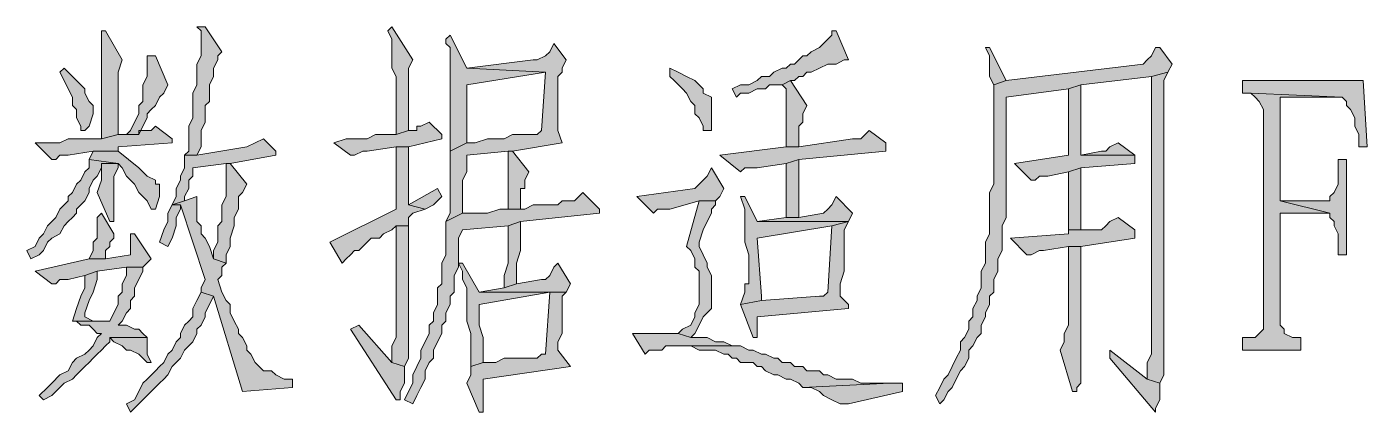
# Model space of a CAD drawing. Header units: inches. Extents: x 20 to 409, y 5 to 283.
# Drawn here: x 366.11 to 379.78, y 27.28 to 31.22 of the extents above; entities that cross this region are included whole.
import ezdxf

# ---------------------------------------------------------------- set-up
doc = ezdxf.new("R2010")
doc.units = ezdxf.units.IN
doc.header["$MEASUREMENT"] = 0
doc.layers.add('C00-00-00', color=7, linetype='Continuous')

msp = doc.modelspace()

# ---------------------------------------------------------------- hatches: boundary and pattern name
at = {"layer": 'C00-00-00'}
h = msp.add_hatch(color=0, dxfattribs=at)
h.dxf.hatch_style = 2
h.paths.add_polyline_path([(367.928, 31.217), (367.843, 31.217), (367.886, 31.175), (367.886, 30.921), (367.843, 30.836), (367.843, 30.625), (367.801, 30.54), (367.801, 30.286), (367.759, 30.201), (367.759, 29.947), (367.716, 29.905), (367.843, 29.905), (367.886, 29.99), (367.886, 30.159), (367.928, 30.244), (367.928, 30.328), (367.928, 30.413), (367.97, 30.455), (367.97, 30.625), (368.013, 30.709), (368.013, 30.794), (368.055, 30.879), (368.055, 30.921), (368.097, 30.963)])
h = msp.add_hatch(color=0, dxfattribs=at)
h.dxf.hatch_style = 2
h.paths.add_polyline_path([(369.833, 31.217), (369.791, 31.175), (369.833, 31.09), (369.833, 30.794), (369.875, 30.709), (369.875, 30.117), (370.002, 30.159), (370.002, 30.752), (370.002, 30.794), (370.045, 30.879)])
h = msp.add_hatch(color=0, dxfattribs=at)
h.dxf.hatch_style = 2
h.paths.add_polyline_path([(366.912, 31.175), (366.87, 31.175), (366.87, 31.09), (366.87, 30.074), (367.039, 30.117), (367.039, 30.625), (367.039, 30.709), (367.039, 30.752), (367.081, 30.879)])
h = msp.add_hatch(color=0, dxfattribs=at)
h.dxf.hatch_style = 2
h.paths.add_polyline_path([(370.426, 31.133), (370.383, 31.09), (370.383, 31.048), (370.426, 31.006), (370.426, 29.947), (370.595, 30.032), (370.595, 30.625), (371.399, 30.752), (370.595, 30.794)])
h = msp.add_hatch(color=0, dxfattribs=at)
h.dxf.hatch_style = 2
h.paths.add_polyline_path([(371.484, 31.048), (371.442, 30.963), (371.399, 30.921), (371.315, 30.879), (371.272, 30.879), (370.595, 30.794), (371.399, 30.752), (371.357, 30.159), (371.315, 30.117), (371.061, 30.117), (370.976, 30.074), (370.807, 30.074), (370.68, 30.032), (370.595, 30.032), (370.426, 29.947), (370.426, 29.651), (370.426, 29.566), (370.426, 29.312), (370.383, 29.228), (370.553, 29.312), (370.553, 29.651), (370.595, 29.736), (370.595, 29.905), (371.018, 29.947), (371.061, 29.947), (371.569, 30.032), (371.526, 30.159), (371.526, 30.709), (371.569, 30.752), (371.569, 30.794), (371.611, 30.879)])
h = msp.add_hatch(color=0, dxfattribs=at)
h.dxf.hatch_style = 2
h.paths.add_polyline_path([(374.363, 31.175), (374.32, 31.175), (374.32, 31.133), (374.278, 31.09), (374.236, 31.048), (374.193, 31.006), (374.109, 30.963), (374.066, 30.921), (374.024, 30.921), (373.982, 30.879), (373.939, 30.836), (373.897, 30.836), (373.855, 30.794), (373.812, 30.794), (373.728, 30.752), (373.685, 30.709), (373.601, 30.709), (373.558, 30.667), (373.474, 30.625), (373.389, 30.625), (373.304, 30.582), (373.347, 30.498), (373.389, 30.54), (373.474, 30.54), (373.558, 30.582), (373.643, 30.582), (373.685, 30.625), (373.812, 30.625), (373.897, 30.667), (373.939, 30.667), (373.982, 30.709), (374.024, 30.709), (374.066, 30.752), (374.109, 30.752), (374.193, 30.794), (374.278, 30.836), (374.363, 30.836), (374.447, 30.879), (374.49, 30.879)])
h = msp.add_hatch(color=0, dxfattribs=at)
h.dxf.hatch_style = 2
h.paths.add_polyline_path([(367.335, 30.921), (367.335, 30.709), (367.293, 30.625), (367.293, 30.455), (367.251, 30.413), (367.251, 30.328), (367.208, 30.244), (367.166, 30.159), (367.124, 30.117), (367.251, 30.117), (367.293, 30.201), (367.335, 30.286), (367.335, 30.328), (367.378, 30.371), (367.42, 30.413), (367.462, 30.498), (367.505, 30.54), (367.547, 30.625), (367.42, 30.921)])
h = msp.add_hatch(color=0, dxfattribs=at)
h.dxf.hatch_style = 2
h.paths.add_polyline_path([(377.665, 31.006), (377.622, 31.006), (377.58, 30.921), (377.538, 30.879), (377.495, 30.836), (376.098, 30.667), (375.971, 30.625), (375.971, 29.609), (375.929, 29.524), (375.929, 29.185), (375.929, 29.101), (375.887, 29.016), (375.887, 28.804), (375.844, 28.72), (375.844, 28.55), (375.802, 28.466), (375.802, 28.423), (375.76, 28.339), (375.76, 28.254), (375.717, 28.212), (375.717, 28.127), (375.675, 28.042), (375.633, 28), (375.633, 27.915), (375.59, 27.831), (375.548, 27.746), (375.506, 27.661), (375.463, 27.619), (375.421, 27.534), (375.379, 27.45), (375.421, 27.365), (375.463, 27.407), (375.506, 27.492), (375.548, 27.534), (375.59, 27.619), (375.633, 27.704), (375.675, 27.746), (375.717, 27.831), (375.717, 27.915), (375.76, 27.958), (375.802, 28.042), (375.844, 28.085), (375.844, 28.169), (375.887, 28.254), (375.887, 28.296), (375.929, 28.381), (375.929, 28.466), (375.971, 28.508), (375.971, 28.635), (376.014, 28.72), (376.014, 28.847), (376.056, 28.931), (376.056, 29.185), (376.098, 29.27), (376.098, 30.498), (376.733, 30.582), (376.86, 30.625), (377.58, 30.709), (377.749, 30.752), (377.792, 30.836)])
h = msp.add_hatch(color=0, dxfattribs=at)
h.dxf.hatch_style = 2
h.paths.add_polyline_path([(375.929, 31.006), (375.887, 31.006), (375.929, 30.921), (375.929, 30.709), (375.971, 30.625), (376.098, 30.667)])
h = msp.add_hatch(color=0, dxfattribs=at)
h.dxf.hatch_style = 2
h.paths.add_polyline_path([(366.489, 30.794), (366.446, 30.752), (366.489, 30.667), (366.531, 30.582), (366.573, 30.498), (366.573, 30.413), (366.616, 30.371), (366.616, 30.286), (366.658, 30.201), (366.658, 30.159), (366.7, 30.159), (366.743, 30.201), (366.785, 30.328), (366.785, 30.413), (366.743, 30.455), (366.7, 30.54), (366.7, 30.582), (366.658, 30.625), (366.616, 30.667), (366.573, 30.709)])
h = msp.add_hatch(color=0, dxfattribs=at)
h.dxf.hatch_style = 2
h.paths.add_polyline_path([(372.669, 30.794), (372.669, 30.709), (372.712, 30.667), (372.796, 30.582), (372.839, 30.54), (372.881, 30.455), (372.923, 30.413), (372.923, 30.328), (372.966, 30.286), (373.008, 30.201), (373.008, 30.159), (373.093, 30.159), (373.093, 30.498), (373.008, 30.54), (373.008, 30.582), (372.966, 30.625), (372.923, 30.667), (372.839, 30.709), (372.754, 30.752)])
h = msp.add_hatch(color=0, dxfattribs=at)
h.dxf.hatch_style = 2
h.paths.add_polyline_path([(373.897, 30.667), (373.812, 30.625), (373.855, 30.582), (373.855, 29.99), (373.982, 29.99), (373.982, 30.201), (374.024, 30.244), (374.024, 30.328), (374.066, 30.413)])
h = msp.add_hatch(color=0, dxfattribs=at)
h.dxf.hatch_style = 2
h.paths.add_polyline_path([(377.749, 30.752), (377.58, 30.709), (377.58, 27.873), (377.538, 27.788), (377.538, 27.619), (377.665, 27.577), (377.707, 27.661), (377.707, 29.736), (377.707, 29.82), (377.707, 30.667)])
h = msp.add_hatch(color=0, dxfattribs=at)
h.dxf.hatch_style = 2
h.paths.add_polyline_path([(379.739, 30.667), (378.511, 30.667), (378.511, 30.54), (378.596, 30.54), (379.527, 30.498), (379.57, 30.455), (379.57, 30.413), (379.612, 30.371), (379.654, 30.286), (379.654, 30.201), (379.697, 30.117), (379.697, 29.99), (379.781, 29.99)])
h = msp.add_hatch(color=0, dxfattribs=at)
h.dxf.hatch_style = 2
h.paths.add_polyline_path([(376.86, 30.625), (376.733, 30.582), (376.733, 29.905), (376.183, 29.82), (376.352, 29.651), (376.395, 29.651), (376.437, 29.693), (376.522, 29.693), (376.733, 29.736), (376.86, 29.778), (377.411, 29.82), (377.411, 29.905), (376.86, 29.905)])
h = msp.add_hatch(color=0, dxfattribs=at)
h.dxf.hatch_style = 2
h.paths.add_polyline_path([(378.596, 30.54), (378.638, 30.498), (378.681, 30.455), (378.723, 30.371), (378.723, 28.127), (378.681, 28.085), (378.638, 28.042), (378.511, 28.042), (378.511, 27.915), (379.104, 27.915), (379.104, 28.042), (379.019, 28.042), (378.935, 28.085), (378.935, 28.127), (378.892, 28.169), (378.892, 29.312), (379.4, 29.312), (378.892, 29.439), (378.892, 30.498), (379.527, 30.498)])
h = msp.add_hatch(color=0, dxfattribs=at)
h.dxf.hatch_style = 2
h.paths.add_polyline_path([(370.214, 30.244), (370.129, 30.201), (370.087, 30.201), (370.087, 30.159), (370.002, 30.159), (369.875, 30.117), (369.664, 30.117), (369.579, 30.074), (369.367, 30.074), (369.24, 30.032), (369.41, 29.905), (369.452, 29.905), (369.537, 29.947), (369.579, 29.947), (369.875, 29.99), (370.002, 29.99), (370.341, 30.074), (370.341, 30.117)])
h = msp.add_hatch(color=0, dxfattribs=at)
h.dxf.hatch_style = 2
h.paths.add_polyline_path([(367.42, 30.201), (367.378, 30.159), (367.251, 30.159), (367.251, 30.117), (367.039, 30.117), (366.87, 30.074), (366.531, 30.074), (366.446, 30.032), (366.192, 30.032), (366.362, 29.863), (366.404, 29.863), (366.446, 29.905), (366.531, 29.905), (366.785, 29.947), (367.039, 29.947), (367.039, 29.99), (367.589, 30.032), (367.589, 30.074)])
h = msp.add_hatch(color=0, dxfattribs=at)
h.dxf.hatch_style = 2
h.paths.add_polyline_path([(374.701, 30.159), (374.659, 30.117), (374.617, 30.074), (374.532, 30.074), (373.982, 29.99), (373.855, 29.99), (373.177, 29.905), (373.389, 29.736), (373.431, 29.778), (373.558, 29.778), (373.855, 29.82), (373.982, 29.863), (374.871, 29.947), (374.871, 30.032)])
h = msp.add_hatch(color=0, dxfattribs=at)
h.dxf.hatch_style = 2
h.paths.add_polyline_path([(367.039, 29.947), (366.785, 29.947), (366.743, 29.863), (367.039, 29.82), (367.081, 29.778), (367.124, 29.693), (367.166, 29.651), (367.208, 29.609), (367.251, 29.524), (367.293, 29.482), (367.335, 29.439), (367.378, 29.355), (367.42, 29.355), (367.462, 29.482), (367.462, 29.609), (367.42, 29.609), (367.42, 29.651), (367.335, 29.693), (367.251, 29.778)])
h = msp.add_hatch(color=0, dxfattribs=at)
h.dxf.hatch_style = 2
h.paths.add_polyline_path([(368.521, 30.074), (368.436, 30.032), (368.351, 29.99), (367.843, 29.905), (367.716, 29.905), (367.716, 29.863), (367.716, 29.778), (367.674, 29.693), (367.674, 29.651), (367.632, 29.566), (367.632, 29.482), (367.589, 29.397), (367.716, 29.439), (367.716, 29.482), (367.759, 29.566), (367.759, 29.651), (367.801, 29.693), (367.801, 29.778), (368.14, 29.82), (368.182, 29.82), (368.648, 29.905), (368.648, 29.947)])
h = msp.add_hatch(color=0, dxfattribs=at)
h.dxf.hatch_style = 2
h.paths.add_polyline_path([(370.002, 29.99), (369.875, 29.99), (369.875, 29.355), (369.198, 29.016), (369.325, 28.804), (369.367, 28.847), (369.41, 28.889), (369.452, 28.931), (369.494, 28.931), (369.537, 28.974), (369.579, 29.016), (369.621, 29.058), (369.706, 29.058), (369.748, 29.101), (369.833, 29.143), (369.875, 29.185), (370.002, 29.185), (370.002, 29.27), (370.045, 29.312), (370.172, 29.355), (370.002, 29.397), (370.002, 29.524), (370.002, 29.609)])
h = msp.add_hatch(color=0, dxfattribs=at)
h.dxf.hatch_style = 2
h.paths.add_polyline_path([(371.061, 29.947), (371.018, 29.947), (371.018, 29.863), (371.018, 29.355), (371.145, 29.355), (371.145, 29.566), (371.188, 29.566), (371.188, 29.651), (371.23, 29.736)])
h = msp.add_hatch(color=0, dxfattribs=at)
h.dxf.hatch_style = 2
h.paths.add_polyline_path([(377.241, 30.032), (377.157, 29.99), (377.114, 29.947), (377.072, 29.947), (376.86, 29.905), (377.411, 29.905)])
h = msp.add_hatch(color=0, dxfattribs=at)
h.dxf.hatch_style = 2
h.paths.add_polyline_path([(366.743, 29.863), (366.743, 29.778), (366.7, 29.736), (366.658, 29.651), (366.616, 29.609), (366.573, 29.524), (366.531, 29.482), (366.531, 29.439), (366.489, 29.397), (366.446, 29.355), (366.404, 29.27), (366.362, 29.228), (366.319, 29.185), (366.277, 29.101), (366.235, 29.058), (366.192, 28.974), (366.108, 28.931), (366.15, 28.847), (366.235, 28.889), (366.277, 28.931), (366.319, 29.016), (366.362, 29.058), (366.446, 29.101), (366.489, 29.185), (366.531, 29.228), (366.573, 29.27), (366.616, 29.312), (366.616, 29.355), (366.658, 29.397), (366.7, 29.439), (366.743, 29.524), (366.743, 29.566), (366.785, 29.651), (366.827, 29.693), (366.87, 29.778), (366.87, 29.82), (367.039, 29.82)])
h = msp.add_hatch(color=0, dxfattribs=at)
h.dxf.hatch_style = 2
h.paths.add_polyline_path([(367.039, 29.82), (366.87, 29.82), (366.87, 29.778), (366.87, 29.651), (366.827, 29.524), (366.954, 29.228), (366.997, 29.228), (366.997, 29.27), (366.997, 29.693), (367.039, 29.778)])
h = msp.add_hatch(color=0, dxfattribs=at)
h.dxf.hatch_style = 2
h.paths.add_polyline_path([(368.182, 29.82), (368.14, 29.82), (368.14, 29.736), (368.14, 29.482), (368.097, 29.397), (368.097, 29.228), (368.055, 29.185), (368.055, 29.016), (368.013, 28.931), (368.013, 28.847), (368.14, 28.804), (368.14, 28.889), (368.182, 28.974), (368.182, 29.058), (368.224, 29.185), (368.224, 29.27), (368.267, 29.355), (368.267, 29.439), (368.267, 29.482), (368.309, 29.524), (368.351, 29.609)])
h = msp.add_hatch(color=0, dxfattribs=at)
h.dxf.hatch_style = 2
h.paths.add_polyline_path([(373.982, 29.863), (373.855, 29.82), (373.855, 29.27), (373.982, 29.27)])
h = msp.add_hatch(color=0, dxfattribs=at)
h.dxf.hatch_style = 2
h.paths.add_polyline_path([(379.57, 29.863), (379.485, 29.863), (379.485, 29.82), (379.485, 29.609), (379.443, 29.524), (379.4, 29.482), (379.4, 29.439), (378.892, 29.439), (379.4, 29.312), (379.4, 29.27), (379.443, 29.228), (379.443, 29.185), (379.485, 29.101), (379.485, 28.889), (379.57, 28.889)])
h = msp.add_hatch(color=0, dxfattribs=at)
h.dxf.hatch_style = 2
h.paths.add_polyline_path([(373.093, 29.778), (373.05, 29.693), (373.008, 29.651), (372.966, 29.609), (372.923, 29.566), (372.331, 29.482), (372.5, 29.312), (372.542, 29.355), (372.669, 29.355), (372.966, 29.439), (373.135, 29.439), (373.177, 29.482), (373.22, 29.566)])
h = msp.add_hatch(color=0, dxfattribs=at)
h.dxf.hatch_style = 2
h.paths.add_polyline_path([(376.86, 29.778), (376.733, 29.736), (376.733, 29.143), (376.86, 29.143)])
h = msp.add_hatch(color=0, dxfattribs=at)
h.dxf.hatch_style = 2
h.paths.add_polyline_path([(370.299, 29.566), (370.002, 29.397), (370.172, 29.355), (370.256, 29.397), (370.341, 29.482)])
h = msp.add_hatch(color=0, dxfattribs=at)
h.dxf.hatch_style = 2
h.paths.add_polyline_path([(367.843, 29.482), (367.716, 29.439), (367.589, 29.397), (367.674, 29.397), (367.928, 28.635), (367.886, 28.55), (367.886, 28.508), (368.013, 28.466), (368.309, 27.492), (368.817, 27.534), (368.817, 27.619), (368.775, 27.619), (368.732, 27.619), (368.648, 27.661), (368.605, 27.704), (368.521, 27.704), (368.478, 27.746), (368.436, 27.788), (368.394, 27.873), (368.351, 27.915), (368.351, 27.958), (368.309, 28.042), (368.267, 28.085), (368.267, 28.127), (368.224, 28.212), (368.182, 28.296), (368.182, 28.381), (368.14, 28.423), (368.097, 28.508), (368.055, 28.635), (368.097, 28.677), (368.097, 28.762), (368.14, 28.804), (368.013, 28.847), (367.97, 28.974), (367.928, 29.058), (367.886, 29.101), (367.886, 29.185), (367.843, 29.228)])
h = msp.add_hatch(color=0, dxfattribs=at)
h.dxf.hatch_style = 2
h.paths.add_polyline_path([(371.78, 29.524), (371.738, 29.482), (371.696, 29.439), (371.569, 29.439), (371.526, 29.397), (371.272, 29.397), (371.188, 29.355), (370.934, 29.355), (370.807, 29.312), (370.553, 29.312), (370.383, 29.228), (370.383, 29.143), (370.383, 29.058), (370.383, 28.889), (370.341, 28.804), (370.341, 28.593), (370.299, 28.55), (370.299, 28.381), (370.256, 28.296), (370.256, 28.212), (370.214, 28.169), (370.214, 28.085), (370.172, 28), (370.129, 27.915), (370.129, 27.831), (370.087, 27.746), (370.045, 27.661), (370.045, 27.577), (370.002, 27.492), (369.96, 27.407), (370.045, 27.365), (370.087, 27.45), (370.129, 27.534), (370.172, 27.619), (370.172, 27.704), (370.214, 27.788), (370.256, 27.831), (370.256, 27.915), (370.299, 28), (370.341, 28.085), (370.341, 28.169), (370.383, 28.212), (370.383, 28.296), (370.426, 28.381), (370.426, 28.466), (370.468, 28.508), (370.468, 28.677), (370.51, 28.762), (370.51, 29.058), (370.553, 29.143), (371.018, 29.185), (371.145, 29.228), (371.95, 29.312), (371.95, 29.355)])
h = msp.add_hatch(color=0, dxfattribs=at)
h.dxf.hatch_style = 2
h.paths.add_polyline_path([(373.135, 29.439), (372.966, 29.439), (372.839, 28.974), (372.881, 28.931), (372.923, 28.847), (372.923, 28.762), (372.966, 28.72), (372.966, 28.381), (372.923, 28.296), (372.923, 28.254), (372.881, 28.169), (372.796, 28.127), (372.754, 28.085), (372.881, 28.042), (372.923, 28.085), (372.966, 28.169), (373.008, 28.254), (373.05, 28.296), (373.093, 28.339), (373.093, 28.381), (373.093, 28.466), (373.093, 28.677), (373.05, 28.762), (373.05, 28.804), (373.008, 28.889), (372.966, 28.974), (372.966, 29.016), (373.008, 29.143), (373.05, 29.228), (373.093, 29.312), (373.093, 29.355), (373.135, 29.397)])
h = msp.add_hatch(color=0, dxfattribs=at)
h.dxf.hatch_style = 2
h.paths.add_polyline_path([(373.431, 29.482), (373.389, 29.482), (373.431, 29.355), (373.431, 29.016), (373.474, 28.889), (373.474, 28.593), (373.431, 28.593), (373.431, 28.508), (373.389, 28.381), (373.601, 28.423), (373.601, 28.466), (373.558, 29.058), (374.32, 29.185), (374.49, 29.228), (373.558, 29.228)])
h = msp.add_hatch(color=0, dxfattribs=at)
h.dxf.hatch_style = 2
h.paths.add_polyline_path([(374.363, 29.482), (374.32, 29.397), (374.278, 29.355), (374.236, 29.312), (373.982, 29.27), (373.855, 29.27), (373.558, 29.228), (374.49, 29.228), (374.532, 29.312)])
h = msp.add_hatch(color=0, dxfattribs=at)
h.dxf.hatch_style = 2
h.paths.add_polyline_path([(366.87, 29.312), (366.827, 29.27), (366.827, 29.058), (366.785, 29.016), (366.785, 28.931), (366.743, 28.847), (366.912, 28.847), (366.912, 28.889), (366.912, 28.931), (366.954, 28.974), (366.954, 29.016), (366.997, 29.058), (366.997, 29.101)])
h = msp.add_hatch(color=0, dxfattribs=at)
h.dxf.hatch_style = 2
h.paths.add_polyline_path([(367.589, 29.397), (367.547, 29.312), (367.547, 29.228), (367.505, 29.143), (367.462, 29.016), (367.547, 28.974), (367.589, 29.058), (367.632, 29.185), (367.632, 29.27), (367.674, 29.355), (367.674, 29.397)])
h = msp.add_hatch(color=0, dxfattribs=at)
h.dxf.hatch_style = 2
h.paths.add_polyline_path([(377.241, 29.27), (377.157, 29.228), (377.114, 29.185), (377.072, 29.143), (376.733, 29.143), (376.733, 29.101), (376.141, 29.058), (376.31, 28.889), (376.352, 28.889), (376.437, 28.931), (376.479, 28.931), (376.733, 28.974), (376.86, 28.974), (377.411, 29.058), (377.411, 29.143)])
h = msp.add_hatch(color=0, dxfattribs=at)
h.dxf.hatch_style = 2
h.paths.add_polyline_path([(370.002, 29.185), (369.875, 29.185), (369.875, 28.085), (369.875, 28.042), (369.833, 27.958), (369.833, 27.788), (369.96, 27.746), (370.002, 27.831)])
h = msp.add_hatch(color=0, dxfattribs=at)
h.dxf.hatch_style = 2
h.paths.add_polyline_path([(371.145, 29.228), (371.018, 29.185), (371.018, 28.804), (370.976, 28.677), (370.976, 28.55), (371.103, 28.593), (371.103, 28.804), (371.145, 28.931)])
h = msp.add_hatch(color=0, dxfattribs=at)
h.dxf.hatch_style = 2
h.paths.add_polyline_path([(374.49, 29.228), (374.32, 29.185), (374.278, 28.508), (374.236, 28.466), (374.193, 28.466), (373.601, 28.423), (373.389, 28.381), (373.516, 28.042), (373.558, 28.042), (373.558, 28.254), (374.49, 28.339), (374.49, 28.381), (374.405, 28.466), (374.405, 28.593), (374.447, 28.72), (374.447, 29.143)])
h = msp.add_hatch(color=0, dxfattribs=at)
h.dxf.hatch_style = 2
h.paths.add_polyline_path([(367.208, 29.101), (367.166, 29.101), (367.166, 29.016), (367.166, 28.889), (366.912, 28.847), (366.743, 28.847), (366.192, 28.72), (366.362, 28.593), (366.404, 28.593), (366.446, 28.635), (366.531, 28.635), (366.7, 28.677), (366.827, 28.72), (367.124, 28.762), (367.293, 28.762), (367.378, 28.847)])
h = msp.add_hatch(color=0, dxfattribs=at)
h.dxf.hatch_style = 2
h.paths.add_polyline_path([(376.86, 28.974), (376.733, 28.974), (376.733, 28.931), (376.733, 28.169), (376.691, 28.085), (376.691, 28), (376.649, 27.915), (376.776, 27.492), (376.818, 27.492), (376.818, 27.534), (376.86, 27.577)])
h = msp.add_hatch(color=0, dxfattribs=at)
h.dxf.hatch_style = 2
h.paths.add_polyline_path([(367.293, 28.762), (367.124, 28.762), (367.124, 28.677), (367.081, 28.593), (367.081, 28.508), (367.039, 28.466), (367.039, 28.381), (366.997, 28.296), (366.954, 28.212), (366.616, 28.212), (366.658, 28.169), (366.743, 28.169), (366.785, 28.127), (366.827, 28.085), (366.87, 28.085), (366.827, 28.042), (366.785, 27.958), (366.743, 27.915), (366.7, 27.873), (366.616, 27.831), (366.573, 27.788), (366.531, 27.704), (366.446, 27.661), (366.362, 27.577), (366.319, 27.534), (366.235, 27.45), (366.277, 27.407), (366.362, 27.45), (366.446, 27.534), (366.489, 27.577), (366.573, 27.619), (366.616, 27.661), (366.7, 27.746), (366.743, 27.788), (366.785, 27.831), (366.827, 27.873), (366.87, 27.915), (366.912, 27.958), (366.954, 28), (366.954, 28.042), (367.335, 28.042), (367.293, 28.085), (367.251, 28.127), (367.208, 28.127), (367.124, 28.169), (367.039, 28.169), (367.081, 28.212), (367.124, 28.296), (367.166, 28.339), (367.166, 28.423), (367.208, 28.466), (367.208, 28.55), (367.251, 28.635), (367.293, 28.72)])
h = msp.add_hatch(color=0, dxfattribs=at)
h.dxf.hatch_style = 2
h.paths.add_polyline_path([(366.827, 28.72), (366.7, 28.677), (366.7, 28.55), (366.658, 28.466), (366.616, 28.339), (366.573, 28.212), (366.954, 28.212), (366.912, 28.212), (366.785, 28.212), (366.7, 28.254), (366.7, 28.296), (366.743, 28.423), (366.785, 28.508), (366.827, 28.635)])
h = msp.add_hatch(color=0, dxfattribs=at)
h.dxf.hatch_style = 2
h.paths.add_polyline_path([(370.553, 28.804), (370.51, 28.804), (370.553, 28.72), (370.553, 28.635), (370.595, 28.55), (370.595, 28.212), (370.637, 28.085), (370.637, 27.746), (370.764, 27.788), (370.764, 28.042), (370.722, 28.169), (370.722, 28.381), (371.442, 28.508), (371.611, 28.508), (370.722, 28.508)])
h = msp.add_hatch(color=0, dxfattribs=at)
h.dxf.hatch_style = 2
h.paths.add_polyline_path([(371.526, 28.804), (371.484, 28.762), (371.442, 28.677), (371.399, 28.635), (371.357, 28.635), (371.103, 28.593), (370.976, 28.55), (370.722, 28.508), (371.611, 28.508), (371.653, 28.593)])
h = msp.add_hatch(color=0, dxfattribs=at)
h.dxf.hatch_style = 2
h.paths.add_polyline_path([(367.886, 28.508), (367.843, 28.423), (367.801, 28.339), (367.801, 28.254), (367.759, 28.212), (367.716, 28.169), (367.674, 28.085), (367.674, 28.042), (367.632, 28), (367.589, 27.915), (367.547, 27.873), (367.505, 27.788), (367.462, 27.746), (367.42, 27.704), (367.335, 27.619), (367.293, 27.577), (367.251, 27.492), (367.208, 27.407), (367.124, 27.365), (367.166, 27.28), (367.208, 27.323), (367.293, 27.407), (367.335, 27.45), (367.378, 27.492), (367.462, 27.577), (367.505, 27.619), (367.547, 27.661), (367.589, 27.746), (367.632, 27.788), (367.674, 27.831), (367.716, 27.915), (367.759, 27.958), (367.801, 28), (367.843, 28.085), (367.843, 28.127), (367.886, 28.169), (367.928, 28.254), (367.928, 28.296), (367.97, 28.381), (368.013, 28.466)])
h = msp.add_hatch(color=0, dxfattribs=at)
h.dxf.hatch_style = 2
h.paths.add_polyline_path([(371.611, 28.508), (371.442, 28.508), (371.399, 27.873), (371.357, 27.873), (371.315, 27.831), (370.976, 27.831), (370.891, 27.788), (370.764, 27.788), (370.637, 27.746), (370.637, 27.661), (370.595, 27.577), (370.722, 27.28), (370.764, 27.28), (370.764, 27.323), (370.764, 27.534), (370.764, 27.619), (371.653, 27.746), (371.526, 27.915), (371.526, 28), (371.569, 28.085), (371.569, 28.466)])
h = msp.add_hatch(color=0, dxfattribs=at)
h.dxf.hatch_style = 2
h.paths.add_polyline_path([(369.494, 28.169), (369.41, 28.127), (369.875, 27.407), (369.918, 27.407), (369.918, 27.492), (369.96, 27.577), (369.96, 27.746), (369.833, 27.788)])
h = msp.add_hatch(color=0, dxfattribs=at)
h.dxf.hatch_style = 2
h.paths.add_polyline_path([(367.335, 28.042), (366.954, 28.042), (366.997, 28), (367.081, 27.958), (367.124, 27.915), (367.166, 27.915), (367.251, 27.873), (367.293, 27.831), (367.335, 27.788), (367.378, 27.788), (367.335, 27.873)])
h = msp.add_hatch(color=0, dxfattribs=at)
h.dxf.hatch_style = 2
h.paths.add_polyline_path([(372.5, 28.085), (372.288, 28.085), (372.415, 27.873), (372.458, 27.915), (372.585, 27.915), (372.627, 27.958), (373.347, 27.958), (373.304, 27.958), (373.22, 28), (373.135, 28), (373.05, 28.042), (372.881, 28.042), (372.754, 28.085)])
h = msp.add_hatch(color=0, dxfattribs=at)
h.dxf.hatch_style = 2
h.paths.add_polyline_path([(373.347, 27.958), (372.754, 27.958), (372.839, 27.958), (372.881, 27.958), (372.966, 27.915), (373.135, 27.915), (373.22, 27.873), (373.262, 27.873), (373.304, 27.831), (373.347, 27.831), (373.389, 27.788), (373.516, 27.788), (373.558, 27.746), (373.601, 27.746), (373.643, 27.704), (373.728, 27.661), (373.77, 27.661), (373.855, 27.619), (373.897, 27.619), (373.982, 27.577), (374.024, 27.534), (374.913, 27.577), (374.871, 27.577), (374.617, 27.577), (374.532, 27.619), (374.363, 27.619), (374.278, 27.661), (374.236, 27.661), (374.193, 27.704), (374.066, 27.704), (374.024, 27.746), (373.939, 27.746), (373.897, 27.788), (373.812, 27.788), (373.77, 27.831), (373.728, 27.831), (373.643, 27.873), (373.601, 27.873), (373.516, 27.915), (373.474, 27.915), (373.389, 27.958)])
h = msp.add_hatch(color=0, dxfattribs=at)
h.dxf.hatch_style = 2
h.paths.add_polyline_path([(377.157, 27.915), (377.157, 27.831), (377.622, 27.28), (377.622, 27.323), (377.665, 27.407), (377.665, 27.577), (377.538, 27.619)])
h = msp.add_hatch(color=0, dxfattribs=at)
h.dxf.hatch_style = 2
h.paths.add_polyline_path([(375.04, 27.577), (374.913, 27.577), (374.024, 27.534), (374.109, 27.534), (374.193, 27.492), (374.236, 27.45), (374.32, 27.407), (374.405, 27.365), (374.49, 27.365), (375.04, 27.492)])

# ---------------------------------------------------------------- linework, layer by layer
at = {"layer": 'C00-00-00', "color": 0, "lineweight": 0}
for points in [[(367.928, 31.217), (367.843, 31.217), (367.886, 31.175), (367.886, 30.921), (367.843, 30.836), (367.843, 30.625), (367.801, 30.54), (367.801, 30.286), (367.759, 30.201), (367.759, 29.947), (367.716, 29.905), (367.843, 29.905), (367.886, 29.99), (367.886, 30.159), (367.928, 30.244), (367.928, 30.328), (367.928, 30.413), (367.97, 30.455), (367.97, 30.625), (368.013, 30.709), (368.013, 30.794), (368.055, 30.879), (368.055, 30.921), (368.097, 30.963)], [(369.833, 31.217), (369.791, 31.175), (369.833, 31.09), (369.833, 30.794), (369.875, 30.709), (369.875, 30.117), (370.002, 30.159), (370.002, 30.752), (370.002, 30.794), (370.045, 30.879)], [(366.912, 31.175), (366.87, 31.175), (366.87, 31.09), (366.87, 30.074), (367.039, 30.117), (367.039, 30.625), (367.039, 30.709), (367.039, 30.752), (367.081, 30.879)], [(370.426, 31.133), (370.383, 31.09), (370.383, 31.048), (370.426, 31.006), (370.426, 29.947), (370.595, 30.032), (370.595, 30.625), (371.399, 30.752), (370.595, 30.794)], [(371.484, 31.048), (371.442, 30.963), (371.399, 30.921), (371.315, 30.879), (371.272, 30.879), (370.595, 30.794), (371.399, 30.752), (371.357, 30.159), (371.315, 30.117), (371.061, 30.117), (370.976, 30.074), (370.807, 30.074), (370.68, 30.032), (370.595, 30.032), (370.426, 29.947), (370.426, 29.651), (370.426, 29.566), (370.426, 29.312), (370.383, 29.228), (370.553, 29.312), (370.553, 29.651), (370.595, 29.736), (370.595, 29.905), (371.018, 29.947), (371.061, 29.947), (371.569, 30.032), (371.526, 30.159), (371.526, 30.709), (371.569, 30.752), (371.569, 30.794), (371.611, 30.879)], [(374.363, 31.175), (374.32, 31.175), (374.32, 31.133), (374.278, 31.09), (374.236, 31.048), (374.193, 31.006), (374.109, 30.963), (374.066, 30.921), (374.024, 30.921), (373.982, 30.879), (373.939, 30.836), (373.897, 30.836), (373.855, 30.794), (373.812, 30.794), (373.728, 30.752), (373.685, 30.709), (373.601, 30.709), (373.558, 30.667), (373.474, 30.625), (373.389, 30.625), (373.304, 30.582), (373.347, 30.498), (373.389, 30.54), (373.474, 30.54), (373.558, 30.582), (373.643, 30.582), (373.685, 30.625), (373.812, 30.625), (373.897, 30.667), (373.939, 30.667), (373.982, 30.709), (374.024, 30.709), (374.066, 30.752), (374.109, 30.752), (374.193, 30.794), (374.278, 30.836), (374.363, 30.836), (374.447, 30.879), (374.49, 30.879)], [(367.335, 30.921), (367.335, 30.709), (367.293, 30.625), (367.293, 30.455), (367.251, 30.413), (367.251, 30.328), (367.208, 30.244), (367.166, 30.159), (367.124, 30.117), (367.251, 30.117), (367.293, 30.201), (367.335, 30.286), (367.335, 30.328), (367.378, 30.371), (367.42, 30.413), (367.462, 30.498), (367.505, 30.54), (367.547, 30.625), (367.42, 30.921)], [(377.665, 31.006), (377.622, 31.006), (377.58, 30.921), (377.538, 30.879), (377.495, 30.836), (376.098, 30.667), (375.971, 30.625), (375.971, 29.609), (375.929, 29.524), (375.929, 29.185), (375.929, 29.101), (375.887, 29.016), (375.887, 28.804), (375.844, 28.72), (375.844, 28.55), (375.802, 28.466), (375.802, 28.423), (375.76, 28.339), (375.76, 28.254), (375.717, 28.212), (375.717, 28.127), (375.675, 28.042), (375.633, 28), (375.633, 27.915), (375.59, 27.831), (375.548, 27.746), (375.506, 27.661), (375.463, 27.619), (375.421, 27.534), (375.379, 27.45), (375.421, 27.365), (375.463, 27.407), (375.506, 27.492), (375.548, 27.534), (375.59, 27.619), (375.633, 27.704), (375.675, 27.746), (375.717, 27.831), (375.717, 27.915), (375.76, 27.958), (375.802, 28.042), (375.844, 28.085), (375.844, 28.169), (375.887, 28.254), (375.887, 28.296), (375.929, 28.381), (375.929, 28.466), (375.971, 28.508), (375.971, 28.635), (376.014, 28.72), (376.014, 28.847), (376.056, 28.931), (376.056, 29.185), (376.098, 29.27), (376.098, 30.498), (376.733, 30.582), (376.86, 30.625), (377.58, 30.709), (377.749, 30.752), (377.792, 30.836)], [(375.929, 31.006), (375.887, 31.006), (375.929, 30.921), (375.929, 30.709), (375.971, 30.625), (376.098, 30.667)], [(366.489, 30.794), (366.446, 30.752), (366.489, 30.667), (366.531, 30.582), (366.573, 30.498), (366.573, 30.413), (366.616, 30.371), (366.616, 30.286), (366.658, 30.201), (366.658, 30.159), (366.7, 30.159), (366.743, 30.201), (366.785, 30.328), (366.785, 30.413), (366.743, 30.455), (366.7, 30.54), (366.7, 30.582), (366.658, 30.625), (366.616, 30.667), (366.573, 30.709)], [(372.669, 30.794), (372.669, 30.709), (372.712, 30.667), (372.796, 30.582), (372.839, 30.54), (372.881, 30.455), (372.923, 30.413), (372.923, 30.328), (372.966, 30.286), (373.008, 30.201), (373.008, 30.159), (373.093, 30.159), (373.093, 30.498), (373.008, 30.54), (373.008, 30.582), (372.966, 30.625), (372.923, 30.667), (372.839, 30.709), (372.754, 30.752)], [(373.897, 30.667), (373.812, 30.625), (373.855, 30.582), (373.855, 29.99), (373.982, 29.99), (373.982, 30.201), (374.024, 30.244), (374.024, 30.328), (374.066, 30.413)], [(377.749, 30.752), (377.58, 30.709), (377.58, 27.873), (377.538, 27.788), (377.538, 27.619), (377.665, 27.577), (377.707, 27.661), (377.707, 29.736), (377.707, 29.82), (377.707, 30.667)], [(379.739, 30.667), (378.511, 30.667), (378.511, 30.54), (378.596, 30.54), (379.527, 30.498), (379.57, 30.455), (379.57, 30.413), (379.612, 30.371), (379.654, 30.286), (379.654, 30.201), (379.697, 30.117), (379.697, 29.99), (379.781, 29.99)], [(376.86, 30.625), (376.733, 30.582), (376.733, 29.905), (376.183, 29.82), (376.352, 29.651), (376.395, 29.651), (376.437, 29.693), (376.522, 29.693), (376.733, 29.736), (376.86, 29.778), (377.411, 29.82), (377.411, 29.905), (376.86, 29.905)], [(378.596, 30.54), (378.638, 30.498), (378.681, 30.455), (378.723, 30.371), (378.723, 28.127), (378.681, 28.085), (378.638, 28.042), (378.511, 28.042), (378.511, 27.915), (379.104, 27.915), (379.104, 28.042), (379.019, 28.042), (378.935, 28.085), (378.935, 28.127), (378.892, 28.169), (378.892, 29.312), (379.4, 29.312), (378.892, 29.439), (378.892, 30.498), (379.527, 30.498)], [(370.214, 30.244), (370.129, 30.201), (370.087, 30.201), (370.087, 30.159), (370.002, 30.159), (369.875, 30.117), (369.664, 30.117), (369.579, 30.074), (369.367, 30.074), (369.24, 30.032), (369.41, 29.905), (369.452, 29.905), (369.537, 29.947), (369.579, 29.947), (369.875, 29.99), (370.002, 29.99), (370.341, 30.074), (370.341, 30.117)], [(367.42, 30.201), (367.378, 30.159), (367.251, 30.159), (367.251, 30.117), (367.039, 30.117), (366.87, 30.074), (366.531, 30.074), (366.446, 30.032), (366.192, 30.032), (366.362, 29.863), (366.404, 29.863), (366.446, 29.905), (366.531, 29.905), (366.785, 29.947), (367.039, 29.947), (367.039, 29.99), (367.589, 30.032), (367.589, 30.074)], [(374.701, 30.159), (374.659, 30.117), (374.617, 30.074), (374.532, 30.074), (373.982, 29.99), (373.855, 29.99), (373.177, 29.905), (373.389, 29.736), (373.431, 29.778), (373.558, 29.778), (373.855, 29.82), (373.982, 29.863), (374.871, 29.947), (374.871, 30.032)], [(367.039, 29.947), (366.785, 29.947), (366.743, 29.863), (367.039, 29.82), (367.081, 29.778), (367.124, 29.693), (367.166, 29.651), (367.208, 29.609), (367.251, 29.524), (367.293, 29.482), (367.335, 29.439), (367.378, 29.355), (367.42, 29.355), (367.462, 29.482), (367.462, 29.609), (367.42, 29.609), (367.42, 29.651), (367.335, 29.693), (367.251, 29.778)], [(368.521, 30.074), (368.436, 30.032), (368.351, 29.99), (367.843, 29.905), (367.716, 29.905), (367.716, 29.863), (367.716, 29.778), (367.674, 29.693), (367.674, 29.651), (367.632, 29.566), (367.632, 29.482), (367.589, 29.397), (367.716, 29.439), (367.716, 29.482), (367.759, 29.566), (367.759, 29.651), (367.801, 29.693), (367.801, 29.778), (368.14, 29.82), (368.182, 29.82), (368.648, 29.905), (368.648, 29.947)], [(370.002, 29.99), (369.875, 29.99), (369.875, 29.355), (369.198, 29.016), (369.325, 28.804), (369.367, 28.847), (369.41, 28.889), (369.452, 28.931), (369.494, 28.931), (369.537, 28.974), (369.579, 29.016), (369.621, 29.058), (369.706, 29.058), (369.748, 29.101), (369.833, 29.143), (369.875, 29.185), (370.002, 29.185), (370.002, 29.27), (370.045, 29.312), (370.172, 29.355), (370.002, 29.397), (370.002, 29.524), (370.002, 29.609)], [(371.061, 29.947), (371.018, 29.947), (371.018, 29.863), (371.018, 29.355), (371.145, 29.355), (371.145, 29.566), (371.188, 29.566), (371.188, 29.651), (371.23, 29.736)], [(377.241, 30.032), (377.157, 29.99), (377.114, 29.947), (377.072, 29.947), (376.86, 29.905), (377.411, 29.905)], [(366.743, 29.863), (366.743, 29.778), (366.7, 29.736), (366.658, 29.651), (366.616, 29.609), (366.573, 29.524), (366.531, 29.482), (366.531, 29.439), (366.489, 29.397), (366.446, 29.355), (366.404, 29.27), (366.362, 29.228), (366.319, 29.185), (366.277, 29.101), (366.235, 29.058), (366.192, 28.974), (366.108, 28.931), (366.15, 28.847), (366.235, 28.889), (366.277, 28.931), (366.319, 29.016), (366.362, 29.058), (366.446, 29.101), (366.489, 29.185), (366.531, 29.228), (366.573, 29.27), (366.616, 29.312), (366.616, 29.355), (366.658, 29.397), (366.7, 29.439), (366.743, 29.524), (366.743, 29.566), (366.785, 29.651), (366.827, 29.693), (366.87, 29.778), (366.87, 29.82), (367.039, 29.82)], [(367.039, 29.82), (366.87, 29.82), (366.87, 29.778), (366.87, 29.651), (366.827, 29.524), (366.954, 29.228), (366.997, 29.228), (366.997, 29.27), (366.997, 29.693), (367.039, 29.778)], [(368.182, 29.82), (368.14, 29.82), (368.14, 29.736), (368.14, 29.482), (368.097, 29.397), (368.097, 29.228), (368.055, 29.185), (368.055, 29.016), (368.013, 28.931), (368.013, 28.847), (368.14, 28.804), (368.14, 28.889), (368.182, 28.974), (368.182, 29.058), (368.224, 29.185), (368.224, 29.27), (368.267, 29.355), (368.267, 29.439), (368.267, 29.482), (368.309, 29.524), (368.351, 29.609)], [(373.982, 29.863), (373.855, 29.82), (373.855, 29.27), (373.982, 29.27)], [(379.57, 29.863), (379.485, 29.863), (379.485, 29.82), (379.485, 29.609), (379.443, 29.524), (379.4, 29.482), (379.4, 29.439), (378.892, 29.439), (379.4, 29.312), (379.4, 29.27), (379.443, 29.228), (379.443, 29.185), (379.485, 29.101), (379.485, 28.889), (379.57, 28.889)], [(373.093, 29.778), (373.05, 29.693), (373.008, 29.651), (372.966, 29.609), (372.923, 29.566), (372.331, 29.482), (372.5, 29.312), (372.542, 29.355), (372.669, 29.355), (372.966, 29.439), (373.135, 29.439), (373.177, 29.482), (373.22, 29.566)], [(376.86, 29.778), (376.733, 29.736), (376.733, 29.143), (376.86, 29.143)], [(370.299, 29.566), (370.002, 29.397), (370.172, 29.355), (370.256, 29.397), (370.341, 29.482)], [(367.843, 29.482), (367.716, 29.439), (367.589, 29.397), (367.674, 29.397), (367.928, 28.635), (367.886, 28.55), (367.886, 28.508), (368.013, 28.466), (368.309, 27.492), (368.817, 27.534), (368.817, 27.619), (368.775, 27.619), (368.732, 27.619), (368.648, 27.661), (368.605, 27.704), (368.521, 27.704), (368.478, 27.746), (368.436, 27.788), (368.394, 27.873), (368.351, 27.915), (368.351, 27.958), (368.309, 28.042), (368.267, 28.085), (368.267, 28.127), (368.224, 28.212), (368.182, 28.296), (368.182, 28.381), (368.14, 28.423), (368.097, 28.508), (368.055, 28.635), (368.097, 28.677), (368.097, 28.762), (368.14, 28.804), (368.013, 28.847), (367.97, 28.974), (367.928, 29.058), (367.886, 29.101), (367.886, 29.185), (367.843, 29.228)], [(371.78, 29.524), (371.738, 29.482), (371.696, 29.439), (371.569, 29.439), (371.526, 29.397), (371.272, 29.397), (371.188, 29.355), (370.934, 29.355), (370.807, 29.312), (370.553, 29.312), (370.383, 29.228), (370.383, 29.143), (370.383, 29.058), (370.383, 28.889), (370.341, 28.804), (370.341, 28.593), (370.299, 28.55), (370.299, 28.381), (370.256, 28.296), (370.256, 28.212), (370.214, 28.169), (370.214, 28.085), (370.172, 28), (370.129, 27.915), (370.129, 27.831), (370.087, 27.746), (370.045, 27.661), (370.045, 27.577), (370.002, 27.492), (369.96, 27.407), (370.045, 27.365), (370.087, 27.45), (370.129, 27.534), (370.172, 27.619), (370.172, 27.704), (370.214, 27.788), (370.256, 27.831), (370.256, 27.915), (370.299, 28), (370.341, 28.085), (370.341, 28.169), (370.383, 28.212), (370.383, 28.296), (370.426, 28.381), (370.426, 28.466), (370.468, 28.508), (370.468, 28.677), (370.51, 28.762), (370.51, 29.058), (370.553, 29.143), (371.018, 29.185), (371.145, 29.228), (371.95, 29.312), (371.95, 29.355)], [(373.135, 29.439), (372.966, 29.439), (372.839, 28.974), (372.881, 28.931), (372.923, 28.847), (372.923, 28.762), (372.966, 28.72), (372.966, 28.381), (372.923, 28.296), (372.923, 28.254), (372.881, 28.169), (372.796, 28.127), (372.754, 28.085), (372.881, 28.042), (372.923, 28.085), (372.966, 28.169), (373.008, 28.254), (373.05, 28.296), (373.093, 28.339), (373.093, 28.381), (373.093, 28.466), (373.093, 28.677), (373.05, 28.762), (373.05, 28.804), (373.008, 28.889), (372.966, 28.974), (372.966, 29.016), (373.008, 29.143), (373.05, 29.228), (373.093, 29.312), (373.093, 29.355), (373.135, 29.397)], [(373.431, 29.482), (373.389, 29.482), (373.431, 29.355), (373.431, 29.016), (373.474, 28.889), (373.474, 28.593), (373.431, 28.593), (373.431, 28.508), (373.389, 28.381), (373.601, 28.423), (373.601, 28.466), (373.558, 29.058), (374.32, 29.185), (374.49, 29.228), (373.558, 29.228)], [(374.363, 29.482), (374.32, 29.397), (374.278, 29.355), (374.236, 29.312), (373.982, 29.27), (373.855, 29.27), (373.558, 29.228), (374.49, 29.228), (374.532, 29.312)], [(366.87, 29.312), (366.827, 29.27), (366.827, 29.058), (366.785, 29.016), (366.785, 28.931), (366.743, 28.847), (366.912, 28.847), (366.912, 28.889), (366.912, 28.931), (366.954, 28.974), (366.954, 29.016), (366.997, 29.058), (366.997, 29.101)], [(367.589, 29.397), (367.547, 29.312), (367.547, 29.228), (367.505, 29.143), (367.462, 29.016), (367.547, 28.974), (367.589, 29.058), (367.632, 29.185), (367.632, 29.27), (367.674, 29.355), (367.674, 29.397)], [(377.241, 29.27), (377.157, 29.228), (377.114, 29.185), (377.072, 29.143), (376.733, 29.143), (376.733, 29.101), (376.141, 29.058), (376.31, 28.889), (376.352, 28.889), (376.437, 28.931), (376.479, 28.931), (376.733, 28.974), (376.86, 28.974), (377.411, 29.058), (377.411, 29.143)], [(370.002, 29.185), (369.875, 29.185), (369.875, 28.085), (369.875, 28.042), (369.833, 27.958), (369.833, 27.788), (369.96, 27.746), (370.002, 27.831)], [(371.145, 29.228), (371.018, 29.185), (371.018, 28.804), (370.976, 28.677), (370.976, 28.55), (371.103, 28.593), (371.103, 28.804), (371.145, 28.931)], [(374.49, 29.228), (374.32, 29.185), (374.278, 28.508), (374.236, 28.466), (374.193, 28.466), (373.601, 28.423), (373.389, 28.381), (373.516, 28.042), (373.558, 28.042), (373.558, 28.254), (374.49, 28.339), (374.49, 28.381), (374.405, 28.466), (374.405, 28.593), (374.447, 28.72), (374.447, 29.143)], [(367.208, 29.101), (367.166, 29.101), (367.166, 29.016), (367.166, 28.889), (366.912, 28.847), (366.743, 28.847), (366.192, 28.72), (366.362, 28.593), (366.404, 28.593), (366.446, 28.635), (366.531, 28.635), (366.7, 28.677), (366.827, 28.72), (367.124, 28.762), (367.293, 28.762), (367.378, 28.847)], [(376.86, 28.974), (376.733, 28.974), (376.733, 28.931), (376.733, 28.169), (376.691, 28.085), (376.691, 28), (376.649, 27.915), (376.776, 27.492), (376.818, 27.492), (376.818, 27.534), (376.86, 27.577)], [(367.293, 28.762), (367.124, 28.762), (367.124, 28.677), (367.081, 28.593), (367.081, 28.508), (367.039, 28.466), (367.039, 28.381), (366.997, 28.296), (366.954, 28.212), (366.616, 28.212), (366.658, 28.169), (366.743, 28.169), (366.785, 28.127), (366.827, 28.085), (366.87, 28.085), (366.827, 28.042), (366.785, 27.958), (366.743, 27.915), (366.7, 27.873), (366.616, 27.831), (366.573, 27.788), (366.531, 27.704), (366.446, 27.661), (366.362, 27.577), (366.319, 27.534), (366.235, 27.45), (366.277, 27.407), (366.362, 27.45), (366.446, 27.534), (366.489, 27.577), (366.573, 27.619), (366.616, 27.661), (366.7, 27.746), (366.743, 27.788), (366.785, 27.831), (366.827, 27.873), (366.87, 27.915), (366.912, 27.958), (366.954, 28), (366.954, 28.042), (367.335, 28.042), (367.293, 28.085), (367.251, 28.127), (367.208, 28.127), (367.124, 28.169), (367.039, 28.169), (367.081, 28.212), (367.124, 28.296), (367.166, 28.339), (367.166, 28.423), (367.208, 28.466), (367.208, 28.55), (367.251, 28.635), (367.293, 28.72)], [(366.827, 28.72), (366.7, 28.677), (366.7, 28.55), (366.658, 28.466), (366.616, 28.339), (366.573, 28.212), (366.954, 28.212), (366.912, 28.212), (366.785, 28.212), (366.7, 28.254), (366.7, 28.296), (366.743, 28.423), (366.785, 28.508), (366.827, 28.635)], [(370.553, 28.804), (370.51, 28.804), (370.553, 28.72), (370.553, 28.635), (370.595, 28.55), (370.595, 28.212), (370.637, 28.085), (370.637, 27.746), (370.764, 27.788), (370.764, 28.042), (370.722, 28.169), (370.722, 28.381), (371.442, 28.508), (371.611, 28.508), (370.722, 28.508)], [(371.526, 28.804), (371.484, 28.762), (371.442, 28.677), (371.399, 28.635), (371.357, 28.635), (371.103, 28.593), (370.976, 28.55), (370.722, 28.508), (371.611, 28.508), (371.653, 28.593)], [(367.886, 28.508), (367.843, 28.423), (367.801, 28.339), (367.801, 28.254), (367.759, 28.212), (367.716, 28.169), (367.674, 28.085), (367.674, 28.042), (367.632, 28), (367.589, 27.915), (367.547, 27.873), (367.505, 27.788), (367.462, 27.746), (367.42, 27.704), (367.335, 27.619), (367.293, 27.577), (367.251, 27.492), (367.208, 27.407), (367.124, 27.365), (367.166, 27.28), (367.208, 27.323), (367.293, 27.407), (367.335, 27.45), (367.378, 27.492), (367.462, 27.577), (367.505, 27.619), (367.547, 27.661), (367.589, 27.746), (367.632, 27.788), (367.674, 27.831), (367.716, 27.915), (367.759, 27.958), (367.801, 28), (367.843, 28.085), (367.843, 28.127), (367.886, 28.169), (367.928, 28.254), (367.928, 28.296), (367.97, 28.381), (368.013, 28.466)], [(371.611, 28.508), (371.442, 28.508), (371.399, 27.873), (371.357, 27.873), (371.315, 27.831), (370.976, 27.831), (370.891, 27.788), (370.764, 27.788), (370.637, 27.746), (370.637, 27.661), (370.595, 27.577), (370.722, 27.28), (370.764, 27.28), (370.764, 27.323), (370.764, 27.534), (370.764, 27.619), (371.653, 27.746), (371.526, 27.915), (371.526, 28), (371.569, 28.085), (371.569, 28.466)], [(369.494, 28.169), (369.41, 28.127), (369.875, 27.407), (369.918, 27.407), (369.918, 27.492), (369.96, 27.577), (369.96, 27.746), (369.833, 27.788)], [(367.335, 28.042), (366.954, 28.042), (366.997, 28), (367.081, 27.958), (367.124, 27.915), (367.166, 27.915), (367.251, 27.873), (367.293, 27.831), (367.335, 27.788), (367.378, 27.788), (367.335, 27.873)], [(372.5, 28.085), (372.288, 28.085), (372.415, 27.873), (372.458, 27.915), (372.585, 27.915), (372.627, 27.958), (373.347, 27.958), (373.304, 27.958), (373.22, 28), (373.135, 28), (373.05, 28.042), (372.881, 28.042), (372.754, 28.085)], [(373.347, 27.958), (372.754, 27.958), (372.839, 27.958), (372.881, 27.958), (372.966, 27.915), (373.135, 27.915), (373.22, 27.873), (373.262, 27.873), (373.304, 27.831), (373.347, 27.831), (373.389, 27.788), (373.516, 27.788), (373.558, 27.746), (373.601, 27.746), (373.643, 27.704), (373.728, 27.661), (373.77, 27.661), (373.855, 27.619), (373.897, 27.619), (373.982, 27.577), (374.024, 27.534), (374.913, 27.577), (374.871, 27.577), (374.617, 27.577), (374.532, 27.619), (374.363, 27.619), (374.278, 27.661), (374.236, 27.661), (374.193, 27.704), (374.066, 27.704), (374.024, 27.746), (373.939, 27.746), (373.897, 27.788), (373.812, 27.788), (373.77, 27.831), (373.728, 27.831), (373.643, 27.873), (373.601, 27.873), (373.516, 27.915), (373.474, 27.915), (373.389, 27.958)], [(377.157, 27.915), (377.157, 27.831), (377.622, 27.28), (377.622, 27.323), (377.665, 27.407), (377.665, 27.577), (377.538, 27.619)], [(375.04, 27.577), (374.913, 27.577), (374.024, 27.534), (374.109, 27.534), (374.193, 27.492), (374.236, 27.45), (374.32, 27.407), (374.405, 27.365), (374.49, 27.365), (375.04, 27.492)]]:
    msp.add_lwpolyline(points, close=True, dxfattribs=at)

doc.saveas('drawing.dxf')
